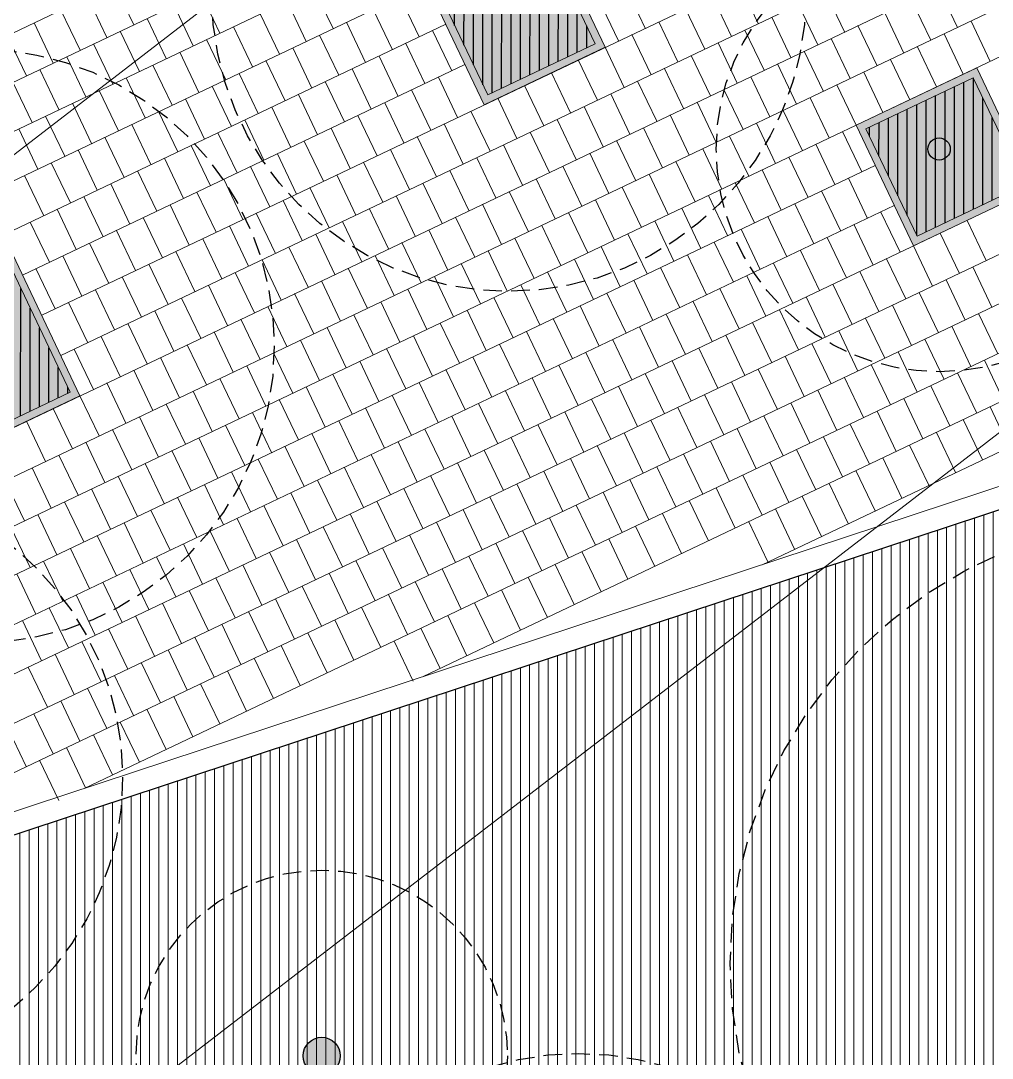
# Model space of a CAD drawing. Header units: metres. Extents: x 678805 to 1359287, y 2747329 to 5497370.
# Drawn here: x 679748.14 to 679761.22, y 2748711.44 to 2748725.41 of the extents above; entities that cross this region are included whole.
import ezdxf
from ezdxf.enums import TextEntityAlignment as Align

# ---------------------------------------------------------------- set-up
doc = ezdxf.new("R2010")
doc.units = ezdxf.units.M
doc.linetypes.add('XREF_MON_SFT_TREES$0$HIDDEN', pattern=[0.375, 0.25, -0.125])
for name, color, linetype in [('00_XREF_MON_HSC_PAVEMENT', 7, 'Continuous'), ('00_XREF_TWQ_SFT_TREES', 7, 'Continuous'), ('XREF_MON_GENERAL_LAYOUT$0$02-L-Edge Line Step -10cm', 6, 'Continuous'), ('XREF_MON_HSC_PAVEMENT$0$03-TR-Tree Pit_Green', 74, 'Continuous'), ('XREF_MON_SFT_TREES$0$SL_TREE_CANOPY', 251, 'XREF_MON_SFT_TREES$0$HIDDEN'), ('XREF_MON_SFT_TREES$0$SL_TREE_TRUNK', 251, 'Continuous')]:
    doc.layers.add(name, color=color, linetype=linetype)
for name, color, linetype, true_color in [('02-L-Waterfeatures 01', 7, 'Continuous', 0x4da6ff), ('XREF_MON_HSC_PAVEMENT$0$03-TR-Tree Pit_White', 7, 'Continuous', 0xfcfcfc), ('XREF_MON_SFT_TREES$0$SL_TREE_ACACIA_ETBAICA', 7, 'Continuous', 0x405700), ('XREF_MON_SFT_TREES$0$SL_TREE_ACACIA_NILOTICA', 7, 'Continuous', 0x264d00), ('XREF_MON_SFT_TREES$0$SL_TREE_FICUS_RELIGIOSA', 7, 'Continuous', 0x405700), ('XREF_MON_SFT_TREES$0$SL_TREE_MELIA_AZEDARACH', 7, 'Continuous', 0xfcb0fa), ('XREF_MON_SFT_TREES$0$SL_TREE_PROSOPIS_CINERARIA', 7, 'Continuous', 0x5f7f00)]:
    doc.layers.add(name, color=color, linetype=linetype, true_color=true_color)
for name, color, linetype, lineweight in [('XREF_MON_GENERAL_LAYOUT$0$02-L-Level Curves 0.25-0.75m', 33, 'Continuous', 5), ('XREF_MON_GENERAL_LAYOUT$0$02-L-Level Curves 0.50m', 33, 'Continuous', 5), ('XREF_MON_GENERAL_LAYOUT$0$02-L-Material Change', 251, 'Continuous', 5), ('XREF_MON_GENERAL_LAYOUT$0$04-BK-Tree Pit', 6, 'Continuous', 5), ('XREF_MON_HSC_PAVEMENT$0$04-BK-Tree Pit', 6, 'Continuous', 5)]:
    doc.layers.add(name, color=color, linetype=linetype, lineweight=lineweight)
for name, color, linetype, lineweight, true_color in [('XREF_MON_HSC_PAVEMENT$0$02-L-Joints-Paviment_07_Precast Concrete Blocks 60X40', 7, 'Continuous', 5, 0x999999), ('XREF_MON_HSC_PAVEMENT$0$03-TR-Pavement_02_Sealed Gravel', 7, 'Continuous', 5, 0x38321e), ('XREF_MON_HSC_PAVEMENT$0$03-TR-Pavement_07_Precast Concrete Blocks 20X10', 7, 'Continuous', 5, 0x999999), ('XREF_MON_HSC_PAVEMENT$0$03-TR-Pavement_07_Precast Concrete Blocks 60X40', 7, 'Continuous', 5, 0x999999)]:
    doc.layers.add(name, color=color, linetype=linetype, lineweight=lineweight, true_color=true_color)
doc.layers.get('XREF_MON_SFT_TREES$0$SL_TREE_ACACIA_ETBAICA').off()
doc.layers.get('XREF_MON_SFT_TREES$0$SL_TREE_ACACIA_NILOTICA').off()
doc.layers.get('XREF_MON_SFT_TREES$0$SL_TREE_FICUS_RELIGIOSA').off()
doc.layers.get('XREF_MON_SFT_TREES$0$SL_TREE_MELIA_AZEDARACH').off()
doc.layers.get('XREF_MON_SFT_TREES$0$SL_TREE_PROSOPIS_CINERARIA').off()
doc.styles.add('XREF_MON_GENERAL_LAYOUT$0$Standard', font='arial.ttf')

# ---------------------------------------------------------------- blocks, each defined once
blk = doc.blocks.new('XREF_MON_SFT_TREES$0$Prosopis_cineraria')
h = blk.add_hatch()
h.set_pattern_fill('ANSI31', color=256, scale=0.1)
edge = h.paths.add_edge_path()
edge.add_arc((0, 0), 4, 0, 360)
at = {"layer": 'XREF_MON_SFT_TREES$0$SL_TREE_TRUNK'}
h = blk.add_hatch(color=256, dxfattribs=at)
h.dxf.hatch_style = 1
edge = h.paths.add_edge_path()
edge.add_arc((0, 0), 0.25, 0, 360)
at = {"layer": 'XREF_MON_SFT_TREES$0$SL_TREE_CANOPY', "linetype": 'XREF_MON_SFT_TREES$0$HIDDEN'}
blk.add_circle((0, 0), 4, dxfattribs=at)
at = {"layer": 'XREF_MON_SFT_TREES$0$SL_TREE_TRUNK'}
blk.add_circle((0, 0), 0.25, dxfattribs=at)
blk = doc.blocks.new('XREF_MON_SFT_TREES$0$Acacia_nilotica')
h = blk.add_hatch()
h.set_pattern_fill('ANSI31', color=256, scale=0.1)
edge = h.paths.add_edge_path()
edge.add_arc((0, 0), 4, 0, 360)
at = {"layer": 'XREF_MON_SFT_TREES$0$SL_TREE_TRUNK'}
h = blk.add_hatch(color=256, dxfattribs=at)
h.dxf.hatch_style = 1
edge = h.paths.add_edge_path()
edge.add_arc((0, 0), 0.25, 0, 360)
at = {"layer": 'XREF_MON_SFT_TREES$0$SL_TREE_CANOPY', "linetype": 'XREF_MON_SFT_TREES$0$HIDDEN'}
blk.add_circle((0, 0), 4, dxfattribs=at)
at = {"layer": 'XREF_MON_SFT_TREES$0$SL_TREE_TRUNK'}
blk.add_circle((0, 0), 0.25, dxfattribs=at)
blk = doc.blocks.new('XREF_MON_SFT_TREES$0$Acacia etbaica')
h = blk.add_hatch()
h.set_pattern_fill('ANSI31', color=256, scale=0.1)
edge = h.paths.add_edge_path()
edge.add_arc((0, 0), 3, 0, 360)
at = {"layer": 'XREF_MON_SFT_TREES$0$SL_TREE_TRUNK'}
h = blk.add_hatch(color=256, dxfattribs=at)
h.dxf.hatch_style = 1
edge = h.paths.add_edge_path()
edge.add_arc((0, 0), 0.15, 286.4511, 569.1271)
edge.add_arc((0, 0), 0.15, 209.1271, 286.4511)
at = {"layer": 'XREF_MON_SFT_TREES$0$SL_TREE_CANOPY'}
blk.add_circle((0, 0), 3, dxfattribs=at)
at = {"layer": 'XREF_MON_SFT_TREES$0$SL_TREE_TRUNK'}
blk.add_circle((0, 0), 0.15, dxfattribs=at)
blk.add_circle((0, 0), 0.15, dxfattribs=at)
blk = doc.blocks.new('XREF_MON_SFT_TREES$0$Ficus_religiosa')
at = {"layer": 'XREF_MON_SFT_TREES$0$SL_TREE_CANOPY', "linetype": 'XREF_MON_SFT_TREES$0$HIDDEN'}
blk.add_circle((0, 0), 6, dxfattribs=at)
blk = doc.blocks.new('XREF_MON_SFT_TREES$0$Melia_Azedarach.C')
h = blk.add_hatch()
h.set_pattern_fill('ANSI31', color=256, scale=0.1, angle=25.45)
edge = h.paths.add_edge_path()
edge.add_arc((0, 0), 2.5, 0, 360)
at = {"layer": 'XREF_MON_SFT_TREES$0$SL_TREE_TRUNK'}
h = blk.add_hatch(color=256, dxfattribs=at)
h.dxf.hatch_style = 1
edge = h.paths.add_edge_path()
edge.add_arc((0, 0), 0.25, 0, 360)
at = {"layer": 'XREF_MON_SFT_TREES$0$SL_TREE_CANOPY', "linetype": 'XREF_MON_SFT_TREES$0$HIDDEN'}
blk.add_circle((0, 0), 2.5, dxfattribs=at)
at = {"layer": 'XREF_MON_SFT_TREES$0$SL_TREE_TRUNK'}
blk.add_circle((0, 0), 0.25, dxfattribs=at)
blk = doc.blocks.new('XREF_MON_SFT_TREES')
at = {"layer": 'XREF_MON_SFT_TREES$0$SL_TREE_ACACIA_ETBAICA', "rotation": 25.44812939262281}
blk.add_blockref('XREF_MON_SFT_TREES$0$Acacia etbaica', (679760.5, 2748723.68), dxfattribs=at)
at = {"layer": 'XREF_MON_SFT_TREES$0$SL_TREE_ACACIA_NILOTICA', "rotation": 25.44812939262281}
for p in [(679754.707, 2748725.763), (679747.548, 2748721.027), (679745.507, 2748715.219)]:
    blk.add_blockref('XREF_MON_SFT_TREES$0$Acacia_nilotica', p, dxfattribs=at)
at = {"layer": 'XREF_MON_SFT_TREES$0$SL_TREE_FICUS_RELIGIOSA', "rotation": 25.44812939262281}
blk.add_blockref('XREF_MON_SFT_TREES$0$Ficus_religiosa', (679763.687, 2748712.715), dxfattribs=at)
at = {"layer": 'XREF_MON_SFT_TREES$0$SL_TREE_MELIA_AZEDARACH'}
blk.add_blockref('XREF_MON_SFT_TREES$0$Melia_Azedarach.C', (679752.188, 2748711.468), dxfattribs=at)
at = {"layer": 'XREF_MON_SFT_TREES$0$SL_TREE_PROSOPIS_CINERARIA', "rotation": 25.44812939262281}
blk.add_blockref('XREF_MON_SFT_TREES$0$Prosopis_cineraria', (679755.644, 2748707.5), dxfattribs=at)
blk = doc.blocks.new('XREF_MON_HSC_PAVEMENT$0$ALCORQUE RECTANGULAR')
at = {"layer": 'XREF_MON_HSC_PAVEMENT$0$03-TR-Tree Pit_Green', "ltscale": 0.3}
h = blk.add_hatch(dxfattribs=at)
h.set_pattern_fill('ANSI31', color=256, scale=0.04, angle=-45)
h.set_pattern_definition([(360, (-2068898.16958, 3428624.0145), (3e-17, 0.127), [])])
h.paths.add_polyline_path([(679903.391, 2748647.421), (679902.702, 2748648.869), (679904.689, 2748649.814), (679905.377, 2748648.367)])
at = {"layer": 'XREF_MON_HSC_PAVEMENT$0$03-TR-Tree Pit_White'}
h = blk.add_hatch(color=256, dxfattribs=at)
h.dxf.hatch_style = 1
h.paths.add_polyline_path([(679903.344, 2748647.288), (679902.569, 2748648.916), (679904.736, 2748649.947), (679905.511, 2748648.319)])
blk = doc.blocks.new('XREF_MON_HSC_PAVEMENT$0$Escocell Quadrat')
at = {"layer": 'XREF_MON_HSC_PAVEMENT$0$03-TR-Tree Pit_Green'}
h = blk.add_hatch(dxfattribs=at)
h.set_pattern_fill('ANSI31', color=256, scale=0.04, angle=19.5514)
h.set_pattern_definition([(64.551379247, (-1794786.01457, -2189831.7944), (-0.114677314033, 0.0545720958565), [])])
h.paths.add_polyline_path([(-1.159, 0.359), (-2.759, 0.359), (-2.759, -1.241), (-1.159, -1.241)])
at = {"layer": 'XREF_MON_HSC_PAVEMENT$0$03-TR-Tree Pit_White'}
h = blk.add_hatch(color=256, dxfattribs=at)
h.dxf.hatch_style = 1
h.paths.add_polyline_path([(-2.859, 0.459), (-1.059, 0.459), (-1.059, -1.341), (-2.859, -1.341)])
at = {"ltscale": 0.3}
blk.add_lwpolyline([(-2.759, -1.241), (-1.159, -1.241), (-1.159, 0.359), (-2.759, 0.359)], close=True, dxfattribs=at)
blk = doc.blocks.new('XREF_MON_HSC_PAVEMENT')
at = {"layer": 'XREF_MON_HSC_PAVEMENT$0$03-TR-Pavement_02_Sealed Gravel', "linetype": 'Continuous'}
h = blk.add_hatch(dxfattribs=at)
h.set_pattern_fill('ANSI31', color=256, scale=0.0393, angle=45)
h.set_pattern_definition([(90, (652974.11672, 2717198.73223), (-0.1247775, 0), [])])
h.paths.add_polyline_path([(679735.044, 2748710.147), (679760.089, 2748691.068), (679780.187, 2748703.577), (679773.791, 2748722.943)])
at = {"layer": 'XREF_MON_HSC_PAVEMENT$0$03-TR-Pavement_07_Precast Concrete Blocks 20X10'}
h = blk.add_hatch(dxfattribs=at)
h.set_pattern_fill('ANSI31', color=256, scale=0.0315, angle=25.5)
h.set_pattern_definition([(70.5, (0, 0), (-0.094275932128, 0.033384858509), [])])
edge = h.paths.add_edge_path()
edge.add_line((679693.238, 2748712.205), (679695.035, 2748708.429))
edge.add_line((679695.035, 2748708.429), (679697.925, 2748707.403))
edge.add_line((679697.925, 2748707.403), (679701.77, 2748709.232))
edge.add_line((679701.77, 2748709.232), (679702.775, 2748712.059))
edge.add_line((679702.775, 2748712.059), (679705.602, 2748711.055))
edge.add_line((679705.602, 2748711.055), (679709.447, 2748712.885))
edge.add_line((679709.447, 2748712.885), (679710.451, 2748715.712))
edge.add_line((679710.451, 2748715.712), (679713.278, 2748714.708))
edge.add_line((679713.278, 2748714.708), (679717.123, 2748716.538))
edge.add_line((679717.123, 2748716.538), (679718.127, 2748719.365))
edge.add_line((679718.127, 2748719.365), (679720.954, 2748718.361))
edge.add_line((679720.954, 2748718.361), (679724.792, 2748720.187))
edge.add_line((679724.792, 2748720.187), (679725.802, 2748723.017))
edge.add_line((679725.802, 2748723.017), (679728.63, 2748722.014))
edge.add_line((679728.63, 2748722.014), (679732.474, 2748723.843))
edge.add_line((679732.474, 2748723.843), (679733.444, 2748726.576))
edge.add_line((679733.444, 2748726.576), (679733.478, 2748726.669))
edge.add_line((679733.478, 2748726.669), (679736.304, 2748725.666))
edge.add_line((679736.304, 2748725.666), (679740.149, 2748727.495))
edge.add_line((679740.149, 2748727.495), (679741.153, 2748730.322))
edge.add_line((679741.153, 2748730.322), (679743.98, 2748729.318))
edge.add_line((679743.98, 2748729.318), (679747.825, 2748731.148))
edge.add_line((679747.825, 2748731.148), (679748.847, 2748734.036))
edge.add_line((679748.847, 2748734.036), (679747.049, 2748737.816))
edge.add_line((679747.049, 2748737.816), (679693.237, 2748712.208))
at = {"layer": 'XREF_MON_HSC_PAVEMENT$0$02-L-Joints-Paviment_07_Precast Concrete Blocks 60X40'}
for points in [[(679749.399, 2748725.895), (679749.657, 2748725.353)], [(679752.082, 2748725.843), (679752.34, 2748725.301)], [(679756.287, 2748725.85), (679756.544, 2748725.308)], [(679757.808, 2748725.91), (679758.066, 2748725.368)], [(679760.491, 2748725.857), (679760.749, 2748725.316)], [(679749.038, 2748725.723), (679749.296, 2748725.181)], [(679750.56, 2748725.783), (679750.818, 2748725.241)], [(679751.721, 2748725.671), (679751.978, 2748725.129)], [(679753.243, 2748725.73), (679753.5, 2748725.189)], [(679755.925, 2748725.678), (679756.183, 2748725.136)], [(679757.447, 2748725.738), (679757.705, 2748725.196)], [(679758.969, 2748725.798), (679759.227, 2748725.256)], [(679760.13, 2748725.686), (679760.388, 2748725.144)], [(679748.677, 2748725.551), (679748.934, 2748725.009)], [(679750.199, 2748725.611), (679750.456, 2748725.069)], [(679752.881, 2748725.559), (679753.139, 2748725.017)], [(679757.086, 2748725.566), (679757.344, 2748725.024)], [(679758.608, 2748725.626), (679758.866, 2748725.084)], [(679749.837, 2748725.439), (679750.095, 2748724.897)], [(679751.359, 2748725.499), (679751.617, 2748724.957)], [(679752.52, 2748725.387), (679752.778, 2748724.845)], [(679756.725, 2748725.394), (679756.983, 2748724.852)], [(679758.247, 2748725.454), (679758.505, 2748724.912)], [(679759.769, 2748725.514), (679760.027, 2748724.972)], [(679760.93, 2748725.402), (679761.187, 2748724.86)], [(679748.315, 2748725.379), (679748.573, 2748724.837)], [(679749.476, 2748725.267), (679749.734, 2748724.725)], [(679750.998, 2748725.327), (679751.256, 2748724.785)], [(679753.681, 2748725.275), (679753.939, 2748724.733)], [(679757.886, 2748725.282), (679758.144, 2748724.74)], [(679759.408, 2748725.342), (679759.666, 2748724.8)], [(679747.954, 2748725.207), (679748.212, 2748724.666)], [(679750.637, 2748725.155), (679750.895, 2748724.613)], [(679752.159, 2748725.215), (679752.417, 2748724.673)], [(679756.364, 2748725.222), (679756.622, 2748724.68)], [(679757.525, 2748725.11), (679757.782, 2748724.568)], [(679759.047, 2748725.17), (679759.304, 2748724.628)], [(679760.568, 2748725.23), (679760.826, 2748724.688)], [(679749.115, 2748725.095), (679749.373, 2748724.553)], [(679750.276, 2748724.983), (679750.534, 2748724.441)], [(679751.798, 2748725.043), (679752.056, 2748724.501)], [(679753.32, 2748725.103), (679753.578, 2748724.561)], [(679756.003, 2748725.05), (679756.26, 2748724.509)], [(679758.685, 2748724.998), (679758.943, 2748724.456)], [(679760.207, 2748725.058), (679760.465, 2748724.516)], [(679748.754, 2748724.923), (679749.012, 2748724.382)], [(679751.437, 2748724.871), (679751.694, 2748724.329)], [(679752.959, 2748724.931), (679753.216, 2748724.389)], [(679755.641, 2748724.879), (679755.899, 2748724.337)], [(679757.163, 2748724.938), (679757.421, 2748724.397)], [(679759.846, 2748724.886), (679760.104, 2748724.344)], [(679748.393, 2748724.751), (679748.65, 2748724.21)], [(679749.915, 2748724.811), (679750.172, 2748724.269)], [(679751.075, 2748724.699), (679751.333, 2748724.157)], [(679752.597, 2748724.759), (679752.855, 2748724.217)], [(679755.28, 2748724.707), (679755.538, 2748724.165)], [(679756.802, 2748724.766), (679757.06, 2748724.225)], [(679758.324, 2748724.826), (679758.582, 2748724.284)], [(679759.485, 2748724.714), (679759.743, 2748724.172)], [(679748.031, 2748724.58), (679748.289, 2748724.038)], [(679749.553, 2748724.639), (679749.811, 2748724.098)], [(679752.236, 2748724.587), (679752.494, 2748724.045)], [(679753.758, 2748724.647), (679754.016, 2748724.105)], [(679756.441, 2748724.595), (679756.699, 2748724.053)], [(679757.963, 2748724.654), (679758.221, 2748724.113)], [(679749.192, 2748724.467), (679749.45, 2748723.926)], [(679750.714, 2748724.527), (679750.972, 2748723.985)], [(679751.875, 2748724.415), (679752.133, 2748723.873)], [(679753.397, 2748724.475), (679753.655, 2748723.933)], [(679754.919, 2748724.535), (679755.177, 2748723.993)], [(679756.08, 2748724.423), (679756.338, 2748723.881)], [(679757.602, 2748724.482), (679757.86, 2748723.941)], [(679759.124, 2748724.542), (679759.382, 2748724)], [(679748.831, 2748724.296), (679749.089, 2748723.754)], [(679750.353, 2748724.355), (679750.611, 2748723.814)], [(679753.036, 2748724.303), (679753.294, 2748723.761)], [(679754.558, 2748724.363), (679754.816, 2748723.821)], [(679757.241, 2748724.311), (679757.498, 2748723.769)], [(679758.763, 2748724.37), (679759.02, 2748723.829)], [(679749.992, 2748724.184), (679750.25, 2748723.642)], [(679751.514, 2748724.243), (679751.772, 2748723.702)], [(679752.675, 2748724.131), (679752.932, 2748723.589)], [(679754.197, 2748724.191), (679754.454, 2748723.649)], [(679755.719, 2748724.251), (679755.976, 2748723.709)], [(679756.879, 2748724.139), (679757.137, 2748723.597)], [(679758.401, 2748724.198), (679758.659, 2748723.657)], [(679748.47, 2748724.124), (679748.728, 2748723.582)], [(679749.631, 2748724.012), (679749.888, 2748723.47)], [(679751.153, 2748724.071), (679751.41, 2748723.53)], [(679753.835, 2748724.019), (679754.093, 2748723.477)], [(679755.357, 2748724.079), (679755.615, 2748723.537)], [(679758.04, 2748724.027), (679758.298, 2748723.485)], [(679748.109, 2748723.952), (679748.366, 2748723.41)], [(679750.791, 2748723.9), (679751.049, 2748723.358)], [(679752.313, 2748723.959), (679752.571, 2748723.418)], [(679754.996, 2748723.907), (679755.254, 2748723.365)], [(679756.518, 2748723.967), (679756.776, 2748723.425)], [(679757.679, 2748723.855), (679757.937, 2748723.313)], [(679759.201, 2748723.915), (679759.459, 2748723.373)], [(679749.269, 2748723.84), (679749.527, 2748723.298)], [(679750.43, 2748723.728), (679750.688, 2748723.186)], [(679751.952, 2748723.787), (679752.21, 2748723.246)], [(679753.474, 2748723.847), (679753.732, 2748723.305)], [(679754.635, 2748723.735), (679754.893, 2748723.193)], [(679756.157, 2748723.795), (679756.415, 2748723.253)], [(679758.84, 2748723.743), (679759.098, 2748723.201)], [(679748.908, 2748723.668), (679749.166, 2748723.126)], [(679751.591, 2748723.616), (679751.849, 2748723.074)], [(679753.113, 2748723.675), (679753.371, 2748723.134)], [(679755.796, 2748723.623), (679756.054, 2748723.081)], [(679757.318, 2748723.683), (679757.576, 2748723.141)], [(679758.479, 2748723.571), (679758.736, 2748723.029)], [(679748.547, 2748723.496), (679748.805, 2748722.954)], [(679750.069, 2748723.556), (679750.327, 2748723.014)], [(679751.23, 2748723.444), (679751.488, 2748722.902)], [(679752.752, 2748723.503), (679753.01, 2748722.962)], [(679754.274, 2748723.563), (679754.532, 2748723.021)], [(679755.435, 2748723.451), (679755.692, 2748722.909)], [(679756.957, 2748723.511), (679757.214, 2748722.969)], [(679748.186, 2748723.324), (679748.444, 2748722.782)], [(679749.708, 2748723.384), (679749.966, 2748722.842)], [(679752.391, 2748723.332), (679752.648, 2748722.79)], [(679753.913, 2748723.391), (679754.17, 2748722.85)], [(679756.595, 2748723.339), (679756.853, 2748722.797)], [(679758.117, 2748723.399), (679758.375, 2748722.857)], [(679749.347, 2748723.212), (679749.605, 2748722.67)], [(679750.869, 2748723.272), (679751.126, 2748722.73)], [(679752.029, 2748723.16), (679752.287, 2748722.618)], [(679753.551, 2748723.22), (679753.809, 2748722.678)], [(679755.073, 2748723.279), (679755.331, 2748722.738)], [(679756.234, 2748723.167), (679756.492, 2748722.625)], [(679757.756, 2748723.227), (679758.014, 2748722.685)], [(679759.278, 2748723.287), (679759.536, 2748722.745)], [(679748.985, 2748723.04), (679749.243, 2748722.498)], [(679750.507, 2748723.1), (679750.765, 2748722.558)], [(679753.19, 2748723.048), (679753.448, 2748722.506)], [(679754.712, 2748723.107), (679754.97, 2748722.566)], [(679757.395, 2748723.055), (679757.653, 2748722.513)], [(679758.917, 2748723.115), (679759.175, 2748722.573)], [(679750.146, 2748722.928), (679750.404, 2748722.386)], [(679751.668, 2748722.988), (679751.926, 2748722.446)], [(679752.829, 2748722.876), (679753.087, 2748722.334)], [(679754.351, 2748722.936), (679754.609, 2748722.394)], [(679755.873, 2748722.995), (679756.131, 2748722.454)], [(679757.034, 2748722.883), (679757.292, 2748722.341)], [(679758.556, 2748722.943), (679758.814, 2748722.401)], [(679748.624, 2748722.868), (679748.882, 2748722.327)], [(679749.785, 2748722.756), (679750.043, 2748722.214)], [(679751.307, 2748722.816), (679751.565, 2748722.274)], [(679753.99, 2748722.764), (679754.248, 2748722.222)], [(679755.512, 2748722.823), (679755.77, 2748722.282)], [(679758.195, 2748722.771), (679758.452, 2748722.229)], [(679759.717, 2748722.831), (679759.974, 2748722.289)], [(679748.263, 2748722.696), (679748.521, 2748722.155)], [(679750.946, 2748722.644), (679751.204, 2748722.102)], [(679752.468, 2748722.704), (679752.726, 2748722.162)], [(679753.629, 2748722.592), (679753.886, 2748722.05)], [(679755.151, 2748722.652), (679755.408, 2748722.11)], [(679756.673, 2748722.711), (679756.93, 2748722.17)], [(679757.833, 2748722.599), (679758.091, 2748722.057)], [(679759.355, 2748722.659), (679759.613, 2748722.117)], [(679760.877, 2748722.719), (679761.135, 2748722.177)], [(679749.424, 2748722.584), (679749.682, 2748722.043)], [(679750.585, 2748722.472), (679750.843, 2748721.93)], [(679752.107, 2748722.532), (679752.364, 2748721.99)], [(679754.789, 2748722.48), (679755.047, 2748721.938)], [(679756.311, 2748722.539), (679756.569, 2748721.998)], [(679758.994, 2748722.487), (679759.252, 2748721.945)], [(679760.516, 2748722.547), (679760.774, 2748722.005)], [(679749.063, 2748722.412), (679749.321, 2748721.871)], [(679751.745, 2748722.36), (679752.003, 2748721.818)], [(679753.267, 2748722.42), (679753.525, 2748721.878)], [(679755.95, 2748722.368), (679756.208, 2748721.826)], [(679757.472, 2748722.427), (679757.73, 2748721.886)], [(679758.633, 2748722.315), (679758.891, 2748721.774)], [(679760.155, 2748722.375), (679760.413, 2748721.833)], [(679748.702, 2748722.241), (679748.959, 2748721.699)], [(679750.224, 2748722.3), (679750.481, 2748721.759)], [(679751.384, 2748722.188), (679751.642, 2748721.646)], [(679752.906, 2748722.248), (679753.164, 2748721.706)], [(679754.428, 2748722.308), (679754.686, 2748721.766)], [(679755.589, 2748722.196), (679755.847, 2748721.654)], [(679757.111, 2748722.256), (679757.369, 2748721.714)], [(679759.794, 2748722.203), (679760.052, 2748721.661)], [(679748.34, 2748722.069), (679748.598, 2748721.527)], [(679749.862, 2748722.128), (679750.12, 2748721.587)], [(679752.545, 2748722.076), (679752.803, 2748721.534)], [(679754.067, 2748722.136), (679754.325, 2748721.594)], [(679756.75, 2748722.084), (679757.008, 2748721.542)], [(679758.272, 2748722.143), (679758.53, 2748721.602)], [(679760.955, 2748722.091), (679761.212, 2748721.549)], [(679749.501, 2748721.957), (679749.759, 2748721.415)], [(679751.023, 2748722.016), (679751.281, 2748721.475)], [(679752.184, 2748721.904), (679752.442, 2748721.363)], [(679753.706, 2748721.964), (679753.964, 2748721.422)], [(679755.228, 2748722.024), (679755.486, 2748721.482)], [(679756.389, 2748721.912), (679756.646, 2748721.37)], [(679757.911, 2748721.972), (679758.168, 2748721.43)], [(679759.433, 2748722.031), (679759.69, 2748721.49)], [(679760.593, 2748721.919), (679760.851, 2748721.377)], [(679749.14, 2748721.785), (679749.398, 2748721.243)], [(679750.662, 2748721.845), (679750.92, 2748721.303)], [(679753.345, 2748721.792), (679753.603, 2748721.25)], [(679754.867, 2748721.852), (679755.124, 2748721.31)], [(679757.549, 2748721.8), (679757.807, 2748721.258)], [(679759.071, 2748721.859), (679759.329, 2748721.318)], [(679750.301, 2748721.673), (679750.559, 2748721.131)], [(679751.823, 2748721.732), (679752.081, 2748721.191)], [(679752.984, 2748721.62), (679753.241, 2748721.079)], [(679754.505, 2748721.68), (679754.763, 2748721.138)], [(679756.027, 2748721.74), (679756.285, 2748721.198)], [(679757.188, 2748721.628), (679757.446, 2748721.086)], [(679758.71, 2748721.688), (679758.968, 2748721.146)], [(679760.232, 2748721.747), (679760.49, 2748721.206)], [(679748.779, 2748721.613), (679749.037, 2748721.071)], [(679749.94, 2748721.501), (679750.197, 2748720.959)], [(679751.462, 2748721.561), (679751.719, 2748721.019)], [(679754.144, 2748721.508), (679754.402, 2748720.966)], [(679755.666, 2748721.568), (679755.924, 2748721.026)], [(679758.349, 2748721.516), (679758.607, 2748720.974)], [(679759.871, 2748721.576), (679760.129, 2748721.034)], [(679751.1, 2748721.389), (679751.358, 2748720.847)], [(679752.622, 2748721.448), (679752.88, 2748720.907)], [(679753.783, 2748721.336), (679754.041, 2748720.795)], [(679755.305, 2748721.396), (679755.563, 2748720.854)], [(679756.827, 2748721.456), (679757.085, 2748720.914)], [(679757.988, 2748721.344), (679758.246, 2748720.802)], [(679759.51, 2748721.404), (679759.768, 2748720.862)], [(679761.032, 2748721.463), (679761.29, 2748720.922)], [(679749.578, 2748721.329), (679749.836, 2748720.787)], [(679750.739, 2748721.217), (679750.997, 2748720.675)], [(679752.261, 2748721.277), (679752.519, 2748720.735)], [(679754.944, 2748721.224), (679755.202, 2748720.682)], [(679756.466, 2748721.284), (679756.724, 2748720.742)], [(679759.149, 2748721.232), (679759.406, 2748720.69)], [(679760.671, 2748721.292), (679760.928, 2748720.75)], [(679749.217, 2748721.157), (679749.475, 2748720.615)], [(679751.9, 2748721.105), (679752.158, 2748720.563)], [(679753.422, 2748721.164), (679753.68, 2748720.623)], [(679756.105, 2748721.112), (679756.363, 2748720.57)], [(679757.627, 2748721.172), (679757.884, 2748720.63)], [(679758.787, 2748721.06), (679759.045, 2748720.518)], [(679760.309, 2748721.12), (679760.567, 2748720.578)], [(679748.856, 2748720.985), (679749.114, 2748720.443)], [(679750.378, 2748721.045), (679750.636, 2748720.503)], [(679751.539, 2748720.933), (679751.797, 2748720.391)], [(679753.061, 2748720.993), (679753.319, 2748720.451)], [(679754.583, 2748721.052), (679754.841, 2748720.511)], [(679755.743, 2748720.94), (679756.001, 2748720.399)], [(679757.265, 2748721), (679757.523, 2748720.458)], [(679759.948, 2748720.948), (679760.206, 2748720.406)], [(679750.017, 2748720.873), (679750.275, 2748720.331)], [(679752.7, 2748720.821), (679752.957, 2748720.279)], [(679754.222, 2748720.881), (679754.479, 2748720.339)], [(679756.904, 2748720.828), (679757.162, 2748720.286)], [(679758.426, 2748720.888), (679758.684, 2748720.346)], [(679759.587, 2748720.776), (679759.845, 2748720.234)], [(679761.109, 2748720.836), (679761.367, 2748720.294)], [(679749.656, 2748720.701), (679749.913, 2748720.159)], [(679751.178, 2748720.761), (679751.435, 2748720.219)], [(679752.338, 2748720.649), (679752.596, 2748720.107)], [(679753.86, 2748720.709), (679754.118, 2748720.167)], [(679755.382, 2748720.768), (679755.64, 2748720.227)], [(679756.543, 2748720.656), (679756.801, 2748720.115)], [(679758.065, 2748720.716), (679758.323, 2748720.174)], [(679760.748, 2748720.664), (679761.006, 2748720.122)], [(679749.294, 2748720.529), (679749.552, 2748719.987)], [(679750.816, 2748720.589), (679751.074, 2748720.047)], [(679753.499, 2748720.537), (679753.757, 2748719.995)], [(679755.021, 2748720.597), (679755.279, 2748720.055)], [(679757.704, 2748720.544), (679757.962, 2748720.002)], [(679759.226, 2748720.604), (679759.484, 2748720.062)], [(679748.933, 2748720.357), (679749.191, 2748719.816)], [(679750.455, 2748720.417), (679750.713, 2748719.875)], [(679751.977, 2748720.477), (679752.235, 2748719.935)], [(679753.138, 2748720.365), (679753.396, 2748719.823)], [(679754.66, 2748720.425), (679754.918, 2748719.883)], [(679756.182, 2748720.484), (679756.44, 2748719.943)], [(679757.343, 2748720.372), (679757.601, 2748719.831)], [(679758.865, 2748720.432), (679759.122, 2748719.89)], [(679760.387, 2748720.492), (679760.644, 2748719.95)], [(679750.094, 2748720.245), (679750.352, 2748719.704)], [(679751.616, 2748720.305), (679751.874, 2748719.763)], [(679754.299, 2748720.253), (679754.557, 2748719.711)], [(679755.821, 2748720.313), (679756.079, 2748719.771)], [(679758.503, 2748720.26), (679758.761, 2748719.718)], [(679760.025, 2748720.32), (679760.283, 2748719.778)], [(679748.572, 2748720.186), (679748.83, 2748719.644)], [(679751.255, 2748720.133), (679751.513, 2748719.591)], [(679752.777, 2748720.193), (679753.035, 2748719.651)], [(679753.938, 2748720.081), (679754.195, 2748719.539)], [(679755.46, 2748720.141), (679755.717, 2748719.599)], [(679756.982, 2748720.2), (679757.239, 2748719.659)], [(679758.142, 2748720.088), (679758.4, 2748719.547)], [(679759.664, 2748720.148), (679759.922, 2748719.606)], [(679761.186, 2748720.208), (679761.444, 2748719.666)], [(679748.211, 2748720.014), (679748.469, 2748719.472)], [(679749.733, 2748720.073), (679749.991, 2748719.532)], [(679750.894, 2748719.961), (679751.151, 2748719.42)], [(679752.416, 2748720.021), (679752.673, 2748719.479)], [(679755.098, 2748719.969), (679755.356, 2748719.427)], [(679756.62, 2748720.029), (679756.878, 2748719.487)], [(679759.303, 2748719.976), (679759.561, 2748719.435)], [(679760.825, 2748720.036), (679761.083, 2748719.494)], [(679749.372, 2748719.902), (679749.629, 2748719.36)], [(679752.054, 2748719.849), (679752.312, 2748719.307)], [(679753.576, 2748719.909), (679753.834, 2748719.367)], [(679756.259, 2748719.857), (679756.517, 2748719.315)], [(679757.781, 2748719.917), (679758.039, 2748719.375)], [(679758.942, 2748719.804), (679759.2, 2748719.263)], [(679760.464, 2748719.864), (679760.722, 2748719.322)], [(679749.01, 2748719.73), (679749.268, 2748719.188)], [(679750.532, 2748719.789), (679750.79, 2748719.248)], [(679751.693, 2748719.677), (679751.951, 2748719.136)], [(679753.215, 2748719.737), (679753.473, 2748719.195)], [(679754.737, 2748719.797), (679754.995, 2748719.255)], [(679755.898, 2748719.685), (679756.156, 2748719.143)], [(679757.42, 2748719.745), (679757.678, 2748719.203)], [(679760.103, 2748719.692), (679760.361, 2748719.151)], [(679748.649, 2748719.558), (679748.907, 2748719.016)], [(679750.171, 2748719.618), (679750.429, 2748719.076)], [(679752.854, 2748719.565), (679753.112, 2748719.023)], [(679754.376, 2748719.625), (679754.634, 2748719.083)], [(679757.059, 2748719.573), (679757.317, 2748719.031)], [(679758.581, 2748719.633), (679758.839, 2748719.091)], [(679759.742, 2748719.52), (679759.999, 2748718.979)], [(679748.288, 2748719.386), (679748.546, 2748718.844)], [(679749.81, 2748719.446), (679750.068, 2748718.904)], [(679751.332, 2748719.505), (679751.59, 2748718.964)], [(679752.493, 2748719.393), (679752.751, 2748718.852)], [(679754.015, 2748719.453), (679754.273, 2748718.911)], [(679755.537, 2748719.513), (679755.795, 2748718.971)], [(679756.698, 2748719.401), (679756.955, 2748718.859)], [(679758.22, 2748719.461), (679758.477, 2748718.919)], [(679749.449, 2748719.274), (679749.707, 2748718.732)], [(679750.971, 2748719.334), (679751.229, 2748718.792)], [(679753.654, 2748719.281), (679753.911, 2748718.74)], [(679755.176, 2748719.341), (679755.433, 2748718.799)], [(679757.858, 2748719.289), (679758.116, 2748718.747)], [(679759.38, 2748719.349), (679759.638, 2748718.807)], [(679747.927, 2748719.214), (679748.185, 2748718.672)], [(679749.088, 2748719.102), (679749.345, 2748718.56)], [(679750.61, 2748719.162), (679750.867, 2748718.62)], [(679752.132, 2748719.222), (679752.389, 2748718.68)], [(679753.292, 2748719.109), (679753.55, 2748718.568)], [(679754.814, 2748719.169), (679755.072, 2748718.627)], [(679756.336, 2748719.229), (679756.594, 2748718.687)], [(679757.497, 2748719.117), (679757.755, 2748718.575)], [(679759.019, 2748719.177), (679759.277, 2748718.635)], [(679750.248, 2748718.99), (679750.506, 2748718.448)], [(679751.77, 2748719.05), (679752.028, 2748718.508)], [(679754.453, 2748718.997), (679754.711, 2748718.456)], [(679755.975, 2748719.057), (679756.233, 2748718.515)], [(679758.658, 2748719.005), (679758.916, 2748718.463)], [(679748.726, 2748718.93), (679748.984, 2748718.388)], [(679751.409, 2748718.878), (679751.667, 2748718.336)], [(679752.931, 2748718.938), (679753.189, 2748718.396)], [(679754.092, 2748718.825), (679754.35, 2748718.284)], [(679755.614, 2748718.885), (679755.872, 2748718.343)], [(679757.136, 2748718.945), (679757.394, 2748718.403)], [(679758.297, 2748718.833), (679758.555, 2748718.291)], [(679748.365, 2748718.758), (679748.623, 2748718.216)], [(679749.887, 2748718.818), (679750.145, 2748718.276)], [(679751.048, 2748718.706), (679751.306, 2748718.164)], [(679752.57, 2748718.766), (679752.828, 2748718.224)], [(679755.253, 2748718.713), (679755.511, 2748718.172)], [(679756.775, 2748718.773), (679757.033, 2748718.231)], [(679748.004, 2748718.586), (679748.262, 2748718.045)], [(679749.526, 2748718.646), (679749.784, 2748718.104)], [(679752.209, 2748718.594), (679752.467, 2748718.052)], [(679753.731, 2748718.654), (679753.989, 2748718.112)], [(679754.892, 2748718.541), (679755.149, 2748718)], [(679756.414, 2748718.601), (679756.671, 2748718.059)], [(679757.936, 2748718.661), (679758.193, 2748718.119)], [(679749.165, 2748718.474), (679749.423, 2748717.932)], [(679750.687, 2748718.534), (679750.945, 2748717.992)], [(679751.848, 2748718.422), (679752.105, 2748717.88)], [(679753.37, 2748718.482), (679753.627, 2748717.94)], [(679756.052, 2748718.429), (679756.31, 2748717.888)], [(679748.804, 2748718.302), (679749.061, 2748717.761)], [(679750.326, 2748718.362), (679750.583, 2748717.82)], [(679753.008, 2748718.31), (679753.266, 2748717.768)], [(679754.53, 2748718.37), (679754.788, 2748717.828)], [(679748.442, 2748718.13), (679748.7, 2748717.589)], [(679749.964, 2748718.19), (679750.222, 2748717.648)], [(679751.486, 2748718.25), (679751.744, 2748717.708)], [(679752.647, 2748718.138), (679752.905, 2748717.596)], [(679754.169, 2748718.198), (679754.427, 2748717.656)], [(679755.691, 2748718.258), (679755.949, 2748717.716)], [(679749.603, 2748718.018), (679749.861, 2748717.477)], [(679751.125, 2748718.078), (679751.383, 2748717.536)], [(679753.808, 2748718.026), (679754.066, 2748717.484)], [(679755.33, 2748718.086), (679755.588, 2748717.544)], [(679748.081, 2748717.959), (679748.339, 2748717.417)], [(679749.242, 2748717.847), (679749.5, 2748717.305)], [(679750.764, 2748717.906), (679751.022, 2748717.365)], [(679752.286, 2748717.966), (679752.544, 2748717.424)], [(679753.447, 2748717.854), (679753.705, 2748717.312)], [(679754.969, 2748717.914), (679755.227, 2748717.372)], [(679750.403, 2748717.734), (679750.661, 2748717.193)], [(679751.925, 2748717.794), (679752.183, 2748717.252)], [(679754.608, 2748717.742), (679754.865, 2748717.2)], [(679748.881, 2748717.675), (679749.139, 2748717.133)], [(679750.042, 2748717.563), (679750.299, 2748717.021)], [(679751.564, 2748717.622), (679751.821, 2748717.081)], [(679753.086, 2748717.682), (679753.343, 2748717.14)], [(679754.246, 2748717.57), (679754.504, 2748717.028)], [(679748.52, 2748717.503), (679748.778, 2748716.961)], [(679751.202, 2748717.45), (679751.46, 2748716.909)], [(679752.724, 2748717.51), (679752.982, 2748716.968)], [(679748.159, 2748717.331), (679748.416, 2748716.789)], [(679749.68, 2748717.391), (679749.938, 2748716.849)], [(679752.363, 2748717.338), (679752.621, 2748716.797)], [(679753.885, 2748717.398), (679754.143, 2748716.856)], [(679749.319, 2748717.219), (679749.577, 2748716.677)], [(679750.841, 2748717.279), (679751.099, 2748716.737)], [(679752.002, 2748717.166), (679752.26, 2748716.625)], [(679753.524, 2748717.226), (679753.782, 2748716.684)], [(679748.958, 2748717.047), (679749.216, 2748716.505)], [(679750.48, 2748717.107), (679750.738, 2748716.565)], [(679753.163, 2748717.054), (679753.421, 2748716.513)], [(679748.597, 2748716.875), (679748.855, 2748716.333)], [(679750.119, 2748716.935), (679750.377, 2748716.393)], [(679751.641, 2748716.995), (679751.899, 2748716.453)], [(679749.758, 2748716.763), (679750.016, 2748716.221)], [(679751.28, 2748716.823), (679751.538, 2748716.281)], [(679748.236, 2748716.703), (679748.494, 2748716.161)], [(679749.397, 2748716.591), (679749.654, 2748716.049)], [(679750.919, 2748716.651), (679751.176, 2748716.109)], [(679750.557, 2748716.479), (679750.815, 2748715.937)], [(679749.035, 2748716.419), (679749.293, 2748715.877)], [(679750.196, 2748716.307), (679750.454, 2748715.765)], [(679748.674, 2748716.247), (679748.932, 2748715.706)], [(679748.313, 2748716.075), (679748.571, 2748715.534)], [(679749.835, 2748716.135), (679750.093, 2748715.593)], [(679747.952, 2748715.904), (679748.21, 2748715.362)], [(679749.474, 2748715.963), (679749.732, 2748715.422)], [(679749.113, 2748715.791), (679749.37, 2748715.25)], [(679748.751, 2748715.62), (679749.009, 2748715.078)], [(679748.39, 2748715.448), (679748.648, 2748714.906)]]:
    blk.add_lwpolyline(points, dxfattribs=at)
at = {"layer": 'XREF_MON_HSC_PAVEMENT$0$03-TR-Pavement_07_Precast Concrete Blocks 60X40'}
for p, q in [((679723.755, 2748713.692), (679904.349, 2748799.63)), ((679713.899, 2748708.337), (679904.607, 2748799.088)), ((679748.675, 2748720.899), (679897.138, 2748791.547)), ((679712.479, 2748703.01), (679894.644, 2748789.696)), ((679717.042, 2748704.517), (679892.149, 2748787.844)), ((679736.988, 2748713.344), (679889.655, 2748785.993)), ((679714.157, 2748707.795), (679851.409, 2748773.109)), ((679746.249, 2748715.758), (679820.602, 2748751.14)), ((679746.507, 2748715.216), (679809.59, 2748745.235)), ((679744.425, 2748713.561), (679801.437, 2748740.691)), ((679758.116, 2748718.082), (679793.858, 2748735.091)), ((679748.418, 2748721.441), (679763.949, 2748728.832)), ((679704.301, 2748702.441), (679753.601, 2748725.901)), ((679748.988, 2748715.068), (679770.681, 2748725.39)), ((679740.136, 2748718.829), (679753.859, 2748725.359)), ((679753.552, 2748716.575), (679770.938, 2748724.849)), ((679748.16, 2748721.983), (679754.116, 2748724.817)), ((679737.246, 2748712.802), (679759.639, 2748723.459)), ((679730.734, 2748709.039), (679759.897, 2748722.917))]:
    blk.add_line(p, q, dxfattribs=at)
at = {"layer": 'XREF_MON_HSC_PAVEMENT$0$04-BK-Tree Pit'}
for name, p, rotation in [('XREF_MON_HSC_PAVEMENT$0$ALCORQUE RECTANGULAR', (3428403.29, 2068821.707), 90), ('XREF_MON_HSC_PAVEMENT$0$Escocell Quadrat', (679762.161, 2748724.814), 25.44862075299672), ('XREF_MON_HSC_PAVEMENT$0$ALCORQUE RECTANGULAR', (3428396.221, 2068817.014), 90)]:
    blk.add_blockref(name, p, dxfattribs=dict(at, rotation=rotation))
blk = doc.blocks.new('XREF_MON_GENERAL_LAYOUT$0$ALCORQUE RECTANGULAR')
blk.add_lwpolyline([(679903.391, 2748647.421), (679902.702, 2748648.868), (679904.689, 2748649.814), (679905.378, 2748648.366)], close=True)
at = {"layer": 'XREF_MON_GENERAL_LAYOUT$0$02-L-Material Change'}
blk.add_lwpolyline([(679903.344, 2748647.288), (679902.569, 2748648.916), (679904.736, 2748649.947), (679905.511, 2748648.319)], close=True, dxfattribs=at)
blk = doc.blocks.new('XREF_MON_GENERAL_LAYOUT$0$Escocell Quadrat')
at = {"ltscale": 0.3}
blk.add_lwpolyline([(-2.759, -1.241), (-1.159, -1.241), (-1.159, 0.359), (-2.759, 0.359)], close=True, dxfattribs=at)
at = {"layer": 'XREF_MON_GENERAL_LAYOUT$0$02-L-Material Change', "ltscale": 0.3}
blk.add_lwpolyline([(-2.859, -1.341), (-1.059, -1.341), (-1.059, 0.459), (-2.859, 0.459)], close=True, dxfattribs=at)
blk = doc.blocks.new('XREF_MON_GENERAL_LAYOUT')
at = {"layer": 'XREF_MON_GENERAL_LAYOUT$0$02-L-Edge Line Step -10cm'}
blk.add_line((679773.791, 2748722.943), (679735.044, 2748710.147), dxfattribs=at)
at = {"layer": 'XREF_MON_GENERAL_LAYOUT$0$02-L-Level Curves 0.25-0.75m', "ltscale": 0.3}
blk.add_lwpolyline([(679696.776, 2748684.105), (679797.876, 2748762.002), (679792.236, 2748759.983)], dxfattribs=at)
at = {"layer": 'XREF_MON_GENERAL_LAYOUT$0$02-L-Level Curves 0.50m', "ltscale": 0.3}
blk.add_lwpolyline([(679839.629, 2748782.536), (679845.269, 2748784.555), (679715.53, 2748684.592)], dxfattribs=at)
at = {"layer": 'XREF_MON_GENERAL_LAYOUT$0$02-L-Material Change'}
blk.add_line((679773.792, 2748723.26), (679734.639, 2748710.329), dxfattribs=at)
at = {"layer": 'XREF_MON_GENERAL_LAYOUT$0$04-BK-Tree Pit'}
for name, p, rotation in [('XREF_MON_GENERAL_LAYOUT$0$ALCORQUE RECTANGULAR', (3428403.29, 2068821.707), 90), ('XREF_MON_GENERAL_LAYOUT$0$Escocell Quadrat', (679762.161, 2748724.814), 25.44862075299672), ('XREF_MON_GENERAL_LAYOUT$0$ALCORQUE RECTANGULAR', (3428396.221, 2068817.014), 90)]:
    blk.add_blockref(name, p, dxfattribs=dict(at, rotation=rotation))
at = {"style": 'XREF_MON_GENERAL_LAYOUT$0$Standard'}
for tag, rotation, p in [('604,00', 330.2643, (679905.77, 2748776.558)), ('603,00', 330.2643, (679901.861, 2748753.477)), ('600,00', 133.826, (679944.597, 2748745.153)), ('602,00', 330.2643, (679883.319, 2748738.727)), ('601,00', 117.8906, (679920.972, 2748732.87)), ('601,00', 330.2643, (679864.777, 2748723.976)), ('600,00', 40.8833, (679777.405, 2748705.444, 1.17)), ('602,00', 330.2643, (679941.275, 2748705.483)), ('601,00', 40.8833, (679701.798, 2748703.889, 1.17)), ('598,00', 62.091, (679810.267, 2748702.619)), ('600,00', 330.2643, (679877.781, 2748691.131)), ('600,00', 19.5511, (679920.444, 2748685.496)), ('601,00', 330.2643, (679934.813, 2748683.804)), ('599,00', 330.2643, (679854.567, 2748679.061)), ('600,00', 88.3928, (679743.913, 2748675.572)), ('599,00', 20.6086, (679924.26, 2748675.216)), ('601,00', 88.3928, (679728.035, 2748671.318, -2)), ('602,00', 88.3928, (679711.826, 2748665.966, -1)), ('603,00', 88.3928, (679695.615, 2748660.611)), ('599,00', 40.8833, (679788.807, 2748655.829, 1.17)), ('601,00', 40.8833, (679627.612, 2748644.603, 1.17)), ('603,00', 41.7058, (679702.499, 2748628.484, 1.17)), ('600,00', 40.8833, (679645.925, 2748597.926, 1.17)), ('599,00', 34.2277, (679673.574, 2748555.136, 5.34))]:
    blk.add_attdef(tag, text='', height=1, rotation=rotation, dxfattribs=at).set_placement(p, align=Align.MIDDLE)
at = {"ltscale": 0.3, "style": 'XREF_MON_GENERAL_LAYOUT$0$Standard'}
for tag, rotation, p in [('603,50', 330.2643, (679911.501, 2748760.57)), ('602,50', 330.2643, (679892.865, 2748745.846)), ('600,50', 133.826, (679933.048, 2748738.729)), ('601,50', 330.2643, (679873.581, 2748731.671)), ('601,50', 101.2857, (679909.522, 2748726.945)), ('602,50', 330.2643, (679948.625, 2748713.86)), ('600,50', 39.606, (679743.243, 2748706.971)), ('600,50', 330.2643, (679880.266, 2748702.726)), ('600,50', 17.3537, (679917.615, 2748690.554)), ('599,50', 330.2643, (679867.197, 2748684.716)), ('599,50', 18.8944, (679921.71, 2748680.578)), ('599,50', 39.606, (679778.991, 2748677.241)), ('600,50', 88.3928, (679735.925, 2748673.586)), ('601,50', 88.3928, (679719.906, 2748668.581)), ('602,50', 88.3928, (679703.474, 2748663.452)), ('598,50', 330.2643, (679861.765, 2748662.397)), ('601,50', 39.606, (679610.513, 2748662.061)), ('600,00', 41.7058, (679752.308, 2748637.685)), ('601,00', 41.7058, (679736.044, 2748634.538)), ('599,00', 35.0835, (679763.043, 2748634.415, 1.17)), ('602,00', 41.7058, (679720.174, 2748633.096, 1.17)), ('600,00', 35.0835, (679747.063, 2748629.903, 1.17)), ('601,00', 35.0835, (679731.246, 2748625.239, 1.17)), ('600,50', 39.606, (679636.92, 2748621.339)), ('602,00', 35.0835, (679715.4, 2748620.639, 1.17)), ('599,50', 28.7604, (679659.482, 2748574.323))]:
    blk.add_attdef(tag, text='', height=1, rotation=rotation, dxfattribs=at).set_placement(p, align=Align.MIDDLE)

msp = doc.modelspace()

# ---------------------------------------------------------------- block references
at = {"layer": '00_XREF_MON_HSC_PAVEMENT'}
msp.add_blockref('XREF_MON_HSC_PAVEMENT', (0, 0), dxfattribs=at)
at = {"layer": '00_XREF_TWQ_SFT_TREES'}
msp.add_blockref('XREF_MON_SFT_TREES', (0, 0), dxfattribs=at)
at = {"layer": '02-L-Waterfeatures 01', "color": 18, "true_color": 0x000000}
msp.add_blockref('XREF_MON_GENERAL_LAYOUT', (0, 0), dxfattribs=at)

doc.saveas('drawing.dxf')
